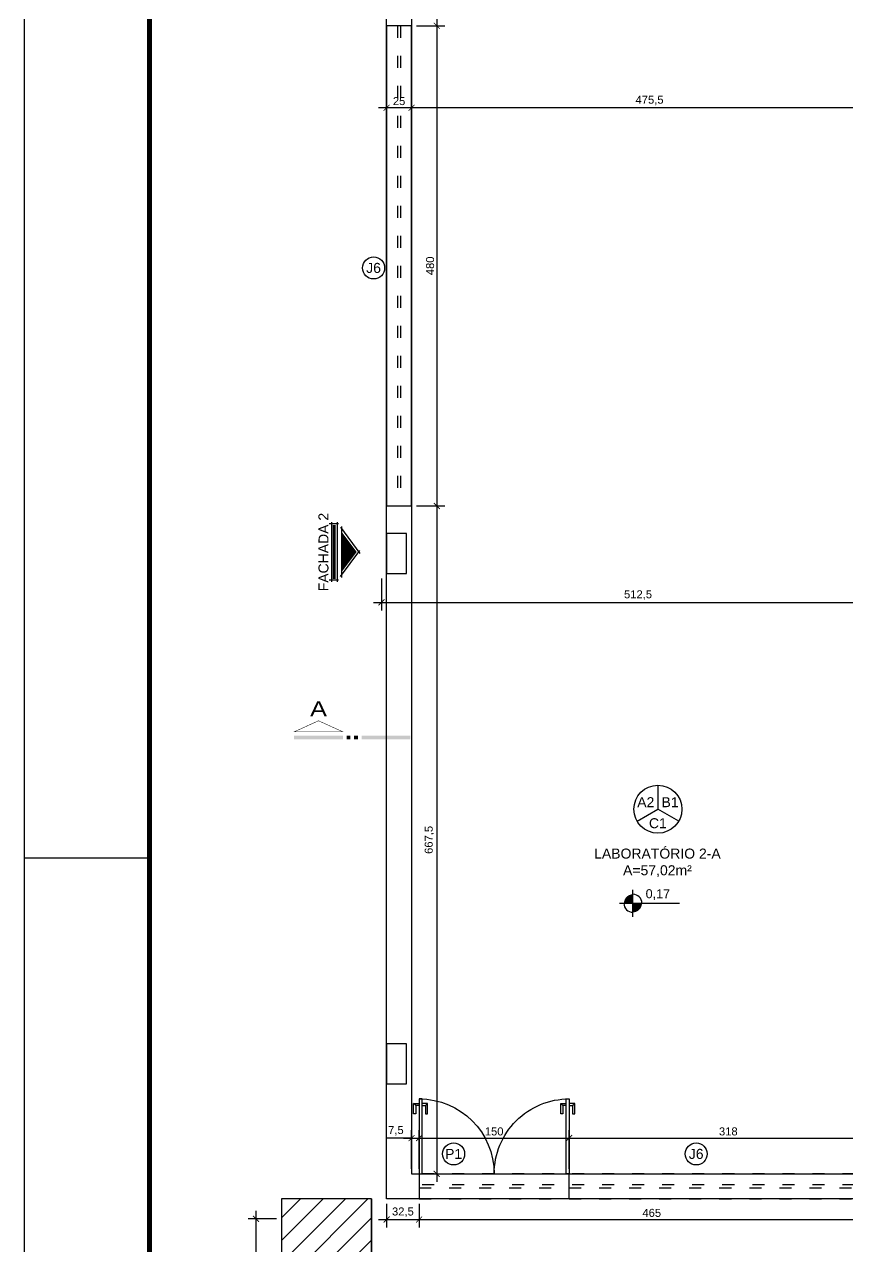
# Model space of a CAD drawing. Header units: millimetres. Extents: x 175 to 8625, y 306 to 3276.
# Drawn here: x 175 to 998, y 1403 to 2624 of the extents above; entities that cross this region are included whole.
import ezdxf
from ezdxf.enums import TextEntityAlignment as Align

# ---------------------------------------------------------------- set-up
doc = ezdxf.new("R2010")
doc.units = ezdxf.units.MM
doc.linetypes.add('ACAD_ISO03W100', pattern=[30, 12, -18])
for name, color, linetype in [('construir', 10, 'Continuous'), ('COTA', 8, 'Continuous'), ('Desníveis', 8, 'Continuous'), ('Esquadrias', 4, 'Continuous'), ('Estrutura', 49, 'Continuous'), ('LEGENDA', 7, 'Continuous'), ('PAREDE', 5, 'Continuous'), ('PISO', 3, 'Continuous'), ('SOLEIRA', 8, 'Continuous'), ('Texto', 7, 'Continuous')]:
    doc.layers.add(name, color=color, linetype=linetype)
doc.styles.add('ARIAL', font='Arial.ttf')
doc.dimstyles.new('COTA 50', dxfattribs={"dimscale": 0.5, "dimtxt": 16, "dimasz": 12, "dimexe": 16, "dimexo": 10, "dimgap": 5, "dimtad": 1, "dimrnd": 0.5, "dimtxsty": 'ARIAL', "dimblk": 'ARCHTICK', "dimcen": 2.5, "dimdle": 16, "dimclrd": 8, "dimclre": 8, "dimclrt": 7, "dimadec": 0, "dimazin": 0, "dimtfac": 1, "dimtmove": 1, "dimatfit": 3, "dimfxl": 1, "dimarcsym": 0})

# ---------------------------------------------------------------- blocks, each defined once
blk = doc.blocks.new('P150')
for p, q in [((0, 150), (0, 147)), ((75, 150), (0, 150)), ((0, 147), (75, 147)), ((75, 147), (75, 150)), ((0, 3), (75, 3)), ((0, 0), (0, 3)), ((75, 0), (0, 0)), ((75, 3), (75, 0))]:
    blk.add_line(p, q)
at = {"color": 8}
for p, q in [((60, 155.5), (70.4, 155.5)), ((60, 153.4), (60, 155.5)), ((68.4, 153.4), (60, 153.4)), ((68.4, 153.4), (70.4, 155.5)), ((68.4, 150), (68.4, 153.4)), ((70.4, 150), (68.4, 150)), ((68.4, 147), (68.4, 143.6)), ((70.4, 155.5), (70.4, 150)), ((70.4, 141.5), (70.4, 147)), ((60, 143.6), (60, 141.5)), ((68.4, 143.6), (60, 143.6)), ((60, 141.5), (70.4, 141.5)), ((68.4, 143.6), (70.4, 141.5)), ((60, 8.5), (70.4, 8.5)), ((60, 6.4), (60, 8.5)), ((68.4, 6.4), (60, 6.4)), ((68.4, 6.4), (70.4, 8.5)), ((68.4, 3), (68.4, 6.4)), ((70.4, 0), (68.4, 0)), ((68.4, 0), (68.4, -3.4)), ((70.4, 8.5), (70.4, 3)), ((70.4, -5.5), (70.4, 0)), ((60, -3.4), (60, -5.5)), ((68.4, -3.4), (60, -3.4)), ((60, -5.5), (70.4, -5.5)), ((68.4, -3.4), (70.4, -5.5))]:
    blk.add_line(p, q, dxfattribs=at)
for centre, start, end in [((0, 150), 270, 0), ((0, 0), 0, 90)]:
    blk.add_arc(centre, 75, start, end, dxfattribs=at)
blk = doc.blocks.new('_ArchTick')
at = {"layer": 'Texto', "color": 0, "const_width": 0.15}
blk.add_lwpolyline([(-0.5, -0.5), (0.5, 0.5)], dxfattribs=at)
blk = doc.blocks.new('*D49')
at = {"layer": 'COTA', "color": 8, "lineweight": -2, "transparency": 16777216}
for p, q in [((562.1, 2580.6), (562.1, 2533.1)), ((1037.6, 2580.6), (1037.6, 2533.1)), ((1045.6, 2541.1), (554.1, 2541.1))]:
    blk.add_line(p, q, dxfattribs=at)
at = {"layer": 'Defpoints', "color": 0, "lineweight": -3, "transparency": 16777216}
for p in [(562.1, 2585.6), (1037.6, 2585.6), (562.1, 2541.1)]:
    blk.add_point(p, dxfattribs=at)
at = {"layer": 'COTA', "color": 8, "lineweight": -2, "transparency": 16777216, "xscale": 6, "yscale": 6, "zscale": 6, "rotation": 180}
blk.add_blockref('_ArchTick', (562.1, 2541.1), dxfattribs=at)
at = {"layer": 'COTA', "color": 8, "lineweight": -2, "transparency": 16777216, "xscale": 6, "yscale": 6, "zscale": 6}
blk.add_blockref('_ArchTick', (1037.6, 2541.1), dxfattribs=at)
at = {"layer": 'COTA', "color": 7, "lineweight": -2, "transparency": 16777216, "insert": (799.9, 2548.4), "char_height": 8, "attachment_point": 5, "style": 'ARIAL'}
blk.add_mtext('475,5', dxfattribs=at)
blk = doc.blocks.new('*D50')
at = {"layer": 'COTA', "color": 8, "lineweight": -2, "transparency": 16777216}
for p, q in [((537.1, 2580.6), (537.1, 2533.1)), ((562.1, 2580.6), (562.1, 2533.1)), ((570.1, 2541.1), (529.1, 2541.1))]:
    blk.add_line(p, q, dxfattribs=at)
at = {"layer": 'Defpoints', "color": 0, "lineweight": -3, "transparency": 16777216}
for p in [(537.1, 2585.6), (562.1, 2585.6), (537.1, 2541.1)]:
    blk.add_point(p, dxfattribs=at)
at = {"layer": 'COTA', "color": 8, "lineweight": -2, "transparency": 16777216, "xscale": 6, "yscale": 6, "zscale": 6, "rotation": 180}
blk.add_blockref('_ArchTick', (537.1, 2541.1), dxfattribs=at)
at = {"layer": 'COTA', "color": 8, "lineweight": -2, "transparency": 16777216, "xscale": 6, "yscale": 6, "zscale": 6}
blk.add_blockref('_ArchTick', (562.1, 2541.1), dxfattribs=at)
at = {"layer": 'COTA', "color": 7, "lineweight": -2, "transparency": 16777216, "insert": (549.6, 2547.7), "char_height": 8, "attachment_point": 5, "style": 'ARIAL'}
blk.add_mtext('25', dxfattribs=at)
blk = doc.blocks.new('IND.ESQ.')
at = {"layer": 'Texto'}
blk.add_circle((0, 0), 5.5, dxfattribs=at)
at = {"layer": 'Texto', "style": 'ARIAL'}
blk.add_attdef('PP', text='', height=5, dxfattribs=at).set_placement((0, 0), align=Align.MIDDLE_CENTER)
blk = doc.blocks.new('A$C216C62CF')
at = {"color": 0, "const_width": 0.5}
blk.add_lwpolyline([(-116.3, 5.6), (-67.5, 5.6), (-91.9, 16.7)], close=True, dxfattribs=at)
at = {"color": 0, "linetype": 'ByBlock'}
for points in [[(-116.3, -1.9), (-116.3, 1.9), (-67.5, -1.9), (-67.5, 1.9)], [(-63.8, -1.9), (-63.8, 1.9), (-60, -1.9), (-60, 1.9)], [(-56.3, -1.9), (-56.3, 1.9), (-52.5, -1.9), (-52.5, 1.9)], [(-48.8, -1.9), (-48.8, 1.9), (0, -1.9), (0, 1.9)]]:
    blk.add_solid(points, dxfattribs=at)
at = {"color": 0, "style": 'ARIAL', "width": 1.2}
blk.add_attdef('A', text='', height=15, dxfattribs=at).set_placement((-91.9, 16.7), align=Align.BOTTOM_CENTER)
blk = doc.blocks.new('A$C091638C2')
for p, q in [((-24.7, -18.3), (1.4, 1)), ((24.7, -18.3), (-1.4, 1)), ((-29.8, -21.6), (30, -21.6)), ((-28.1, -20.3), (-28.1, -29.5)), ((-25.3, -17.3), (25.6, -17.3)), ((28.1, -20.3), (28.1, -29.5)), ((-29.8, -27.2), (30, -27.2))]:
    blk.add_line(p, q)
blk.add_lwpolyline([(0, -2, 0, 38.2, 0), (0, -16.3, 38.2, 38.2, 0)], format="xyseb")
at = {"const_width": 3.01}
blk.add_lwpolyline([(-26.8, -24.4), (26.9, -24.4)], dxfattribs=at)
at = {"style": 'ARIAL'}
blk.add_attdef('VISTAX', text='', height=10, dxfattribs=at).set_placement((0.1, -30.2), align=Align.TOP_CENTER)
blk = doc.blocks.new('A$C1DFB60F3')
at = {"layer": 'Texto', "color": 0, "linetype": 'ByBlock'}
for p, q in [((0, -13.5), (0, 13.5)), ((-13.5, 0), (46.5, 0))]:
    blk.add_line(p, q, dxfattribs=at)
at = {"layer": 'Texto', "color": 0, "linetype": 'ByBlock', "const_width": 9}
for points in [[(-4.5, 0, -0.414214), (0, 4.5, -0.618034)], [(0, -4.5, 0.414214), (4.5, 0, 0.618034)]]:
    blk.add_lwpolyline(points, format="xyb", dxfattribs=at)
at = {"layer": 'Texto', "color": 0, "linetype": 'ByBlock'}
for start, end in [(0, 90), (180, 270)]:
    blk.add_arc((0, 0), 9, start, end, dxfattribs=at)
at = {"layer": 'Texto', "color": 0, "linetype": 'ByBlock', "style": 'ARIAL'}
blk.add_attdef('0,00', (12.7, 5.1), '', height=9, dxfattribs=at)
blk = doc.blocks.new('PIZZA')
at = {"layer": 'Texto'}
for points in [[(0, 12), (0, 0)], [(-10.39, -6), (0, 0)], [(10.39, -6), (0, 0)]]:
    blk.add_lwpolyline(points, dxfattribs=at)
blk.add_circle((0, 0), 12, dxfattribs=at)
at = {"layer": 'Texto', "style": 'ARIAL'}
for tag, p in [('A1', (-6.06, 3.5)), ('B1', (6.06, 3.5)), ('C1', (0, -7))]:
    blk.add_attdef(tag, text='', height=5, dxfattribs=at).set_placement(p, align=Align.MIDDLE_CENTER)
blk = doc.blocks.new('A1 sem aba')
at = {"layer": 'LEGENDA'}
blk.add_line((-166.5, 29.7), (-169, 29.7), dxfattribs=at)
blk.add_lwpolyline([(-169, 59.4), (0, 59.4), (0, 0), (-169, 0), (-169, 59.4)], close=True, dxfattribs=at)
at = {"layer": 'LEGENDA', "const_width": 0.1}
blk.add_lwpolyline([(-1, 58.4), (-1, 1), (-166.5, 1), (-166.5, 58.4)], close=True, dxfattribs=at)
blk = doc.blocks.new('*D135')
at = {"layer": 'COTA', "color": 8, "lineweight": -2, "transparency": 16777216}
for p, q in [((572.1, 2675.6), (595.2, 2675.6)), ((587.2, 2683.6), (587.2, 2615.1)), ((572.1, 2623.1), (595.2, 2623.1))]:
    blk.add_line(p, q, dxfattribs=at)
at = {"layer": 'Defpoints', "color": 0, "lineweight": -3, "transparency": 16777216}
for p in [(567.1, 2675.6), (567.1, 2623.1), (587.2, 2623.1)]:
    blk.add_point(p, dxfattribs=at)
at = {"layer": 'COTA', "color": 8, "lineweight": -2, "transparency": 16777216, "xscale": 6, "yscale": 6, "zscale": 6}
for p, rotation in [((587.2, 2675.6), 90), ((587.2, 2623.1), 270)]:
    blk.add_blockref('_ArchTick', p, dxfattribs=dict(at, rotation=rotation))
at = {"layer": 'COTA', "color": 7, "lineweight": -2, "transparency": 16777216, "insert": (579.9, 2649.4), "char_height": 8, "attachment_point": 5, "rotation": 90, "style": 'ARIAL'}
blk.add_mtext('52,5', dxfattribs=at)
blk = doc.blocks.new('*D136')
at = {"layer": 'COTA', "color": 8, "lineweight": -2, "transparency": 16777216}
for p, q in [((587.2, 2631.1), (587.2, 2135.1)), ((567.1, 2623.1), (595.2, 2623.1)), ((567.1, 2143.1), (595.2, 2143.1))]:
    blk.add_line(p, q, dxfattribs=at)
at = {"layer": 'Defpoints', "color": 0, "lineweight": -3, "transparency": 16777216}
for p in [(562.1, 2623.1), (562.1, 2143.1), (587.2, 2143.1)]:
    blk.add_point(p, dxfattribs=at)
at = {"layer": 'COTA', "color": 8, "lineweight": -2, "transparency": 16777216, "xscale": 6, "yscale": 6, "zscale": 6}
for p, rotation in [((587.2, 2623.1), 90), ((587.2, 2143.1), 270)]:
    blk.add_blockref('_ArchTick', p, dxfattribs=dict(at, rotation=rotation))
at = {"layer": 'COTA', "color": 7, "lineweight": -2, "transparency": 16777216, "insert": (580.6, 2383.1), "char_height": 8, "attachment_point": 5, "rotation": 90, "style": 'ARIAL'}
blk.add_mtext('480', dxfattribs=at)
blk = doc.blocks.new('*D137')
at = {"layer": 'COTA', "color": 8, "lineweight": -2, "transparency": 16777216}
for p, q in [((587.2, 2151.1), (587.2, 1467.6)), ((567.1, 2143.1), (595.2, 2143.1)), ((567.1, 1475.6), (595.2, 1475.6))]:
    blk.add_line(p, q, dxfattribs=at)
at = {"layer": 'Defpoints', "color": 0, "lineweight": -3, "transparency": 16777216}
for p in [(562.1, 2143.1), (562.1, 1475.6), (587.2, 1475.6)]:
    blk.add_point(p, dxfattribs=at)
at = {"layer": 'COTA', "color": 8, "lineweight": -2, "transparency": 16777216, "xscale": 6, "yscale": 6, "zscale": 6}
for p, rotation in [((587.2, 2143.1), 90), ((587.2, 1475.6), 270)]:
    blk.add_blockref('_ArchTick', p, dxfattribs=dict(at, rotation=rotation))
at = {"layer": 'COTA', "color": 7, "lineweight": -2, "transparency": 16777216, "insert": (579.9, 1809.4), "char_height": 8, "attachment_point": 5, "rotation": 90, "style": 'ARIAL'}
blk.add_mtext('667,5', dxfattribs=at)
blk = doc.blocks.new('*D138')
at = {"layer": 'COTA', "color": 8, "lineweight": -2, "transparency": 16777216}
for p, q in [((562.1, 1480.6), (562.1, 1519.4)), ((569.6, 1480.6), (569.6, 1519.4)), ((562.1, 1511.4), (536.6, 1511.4)), ((554.1, 1511.4), (577.6, 1511.4))]:
    blk.add_line(p, q, dxfattribs=at)
at = {"layer": 'Defpoints', "color": 0, "lineweight": -3, "transparency": 16777216}
for p in [(569.6, 1511.4), (562.1, 1475.6), (569.6, 1475.6)]:
    blk.add_point(p, dxfattribs=at)
at = {"layer": 'COTA', "color": 8, "lineweight": -2, "transparency": 16777216, "xscale": 6, "yscale": 6, "zscale": 6, "rotation": 180}
blk.add_blockref('_ArchTick', (562.1, 1511.4), dxfattribs=at)
at = {"layer": 'COTA', "color": 8, "lineweight": -2, "transparency": 16777216, "xscale": 6, "yscale": 6, "zscale": 6}
blk.add_blockref('_ArchTick', (569.6, 1511.4), dxfattribs=at)
at = {"layer": 'COTA', "color": 7, "lineweight": -2, "transparency": 16777216, "insert": (546.4, 1518.7), "char_height": 8, "attachment_point": 5, "style": 'ARIAL'}
blk.add_mtext('7,5', dxfattribs=at)
blk = doc.blocks.new('*D139')
at = {"layer": 'COTA', "color": 8, "lineweight": -2, "transparency": 16777216}
for p, q in [((569.6, 1480.6), (569.6, 1519.4)), ((719.6, 1480.6), (719.6, 1519.4)), ((561.6, 1511.4), (727.6, 1511.4))]:
    blk.add_line(p, q, dxfattribs=at)
at = {"layer": 'Defpoints', "color": 0, "lineweight": -3, "transparency": 16777216}
for p in [(719.6, 1511.4), (569.6, 1475.6), (719.6, 1475.6)]:
    blk.add_point(p, dxfattribs=at)
at = {"layer": 'COTA', "color": 8, "lineweight": -2, "transparency": 16777216, "xscale": 6, "yscale": 6, "zscale": 6, "rotation": 180}
blk.add_blockref('_ArchTick', (569.6, 1511.4), dxfattribs=at)
at = {"layer": 'COTA', "color": 8, "lineweight": -2, "transparency": 16777216, "xscale": 6, "yscale": 6, "zscale": 6}
blk.add_blockref('_ArchTick', (719.6, 1511.4), dxfattribs=at)
at = {"layer": 'COTA', "color": 7, "lineweight": -2, "transparency": 16777216, "insert": (644.6, 1518), "char_height": 8, "attachment_point": 5, "style": 'ARIAL'}
blk.add_mtext('150', dxfattribs=at)
blk = doc.blocks.new('*D140')
at = {"layer": 'COTA', "color": 8, "lineweight": -2, "transparency": 16777216}
for p, q in [((719.6, 1480.6), (719.6, 1519.4)), ((1037.6, 1480.6), (1037.6, 1519.4)), ((711.6, 1511.4), (1045.6, 1511.4))]:
    blk.add_line(p, q, dxfattribs=at)
at = {"layer": 'Defpoints', "color": 0, "lineweight": -3, "transparency": 16777216}
for p in [(1037.6, 1511.4), (719.6, 1475.6), (1037.6, 1475.6)]:
    blk.add_point(p, dxfattribs=at)
at = {"layer": 'COTA', "color": 8, "lineweight": -2, "transparency": 16777216, "xscale": 6, "yscale": 6, "zscale": 6, "rotation": 180}
blk.add_blockref('_ArchTick', (719.6, 1511.4), dxfattribs=at)
at = {"layer": 'COTA', "color": 8, "lineweight": -2, "transparency": 16777216, "xscale": 6, "yscale": 6, "zscale": 6}
blk.add_blockref('_ArchTick', (1037.6, 1511.4), dxfattribs=at)
at = {"layer": 'COTA', "color": 7, "lineweight": -2, "transparency": 16777216, "insert": (878.6, 1518), "char_height": 8, "attachment_point": 5, "style": 'ARIAL'}
blk.add_mtext('318', dxfattribs=at)
blk = doc.blocks.new('*D176')
at = {"layer": 'COTA', "color": 8, "lineweight": -2, "transparency": 16777216}
for p, q in [((537.1, 1445.6), (537.1, 1422)), ((569.6, 1445.6), (569.6, 1422)), ((529.1, 1430), (577.6, 1430))]:
    blk.add_line(p, q, dxfattribs=at)
at = {"layer": 'Defpoints', "color": 0, "lineweight": -3, "transparency": 16777216}
for p in [(537.1, 1450.6), (569.6, 1450.6), (569.6, 1430)]:
    blk.add_point(p, dxfattribs=at)
at = {"layer": 'COTA', "color": 8, "lineweight": -2, "transparency": 16777216, "xscale": 6, "yscale": 6, "zscale": 6, "rotation": 180}
blk.add_blockref('_ArchTick', (537.1, 1430), dxfattribs=at)
at = {"layer": 'COTA', "color": 8, "lineweight": -2, "transparency": 16777216, "xscale": 6, "yscale": 6, "zscale": 6}
blk.add_blockref('_ArchTick', (569.6, 1430), dxfattribs=at)
at = {"layer": 'COTA', "color": 7, "lineweight": -2, "transparency": 16777216, "insert": (553.4, 1437.3), "char_height": 8, "attachment_point": 5, "style": 'ARIAL'}
blk.add_mtext('32,5', dxfattribs=at)
blk = doc.blocks.new('*D177')
at = {"layer": 'COTA', "color": 8, "lineweight": -2, "transparency": 16777216}
for p, q in [((569.6, 1445.6), (569.6, 1422)), ((1034.6, 1445.6), (1034.6, 1422)), ((561.6, 1430), (1042.6, 1430))]:
    blk.add_line(p, q, dxfattribs=at)
at = {"layer": 'Defpoints', "color": 0, "lineweight": -3, "transparency": 16777216}
for p in [(569.6, 1450.6), (1034.6, 1450.6), (1034.6, 1430)]:
    blk.add_point(p, dxfattribs=at)
at = {"layer": 'COTA', "color": 8, "lineweight": -2, "transparency": 16777216, "xscale": 6, "yscale": 6, "zscale": 6, "rotation": 180}
blk.add_blockref('_ArchTick', (569.6, 1430), dxfattribs=at)
at = {"layer": 'COTA', "color": 8, "lineweight": -2, "transparency": 16777216, "xscale": 6, "yscale": 6, "zscale": 6}
blk.add_blockref('_ArchTick', (1034.6, 1430), dxfattribs=at)
at = {"layer": 'COTA', "color": 7, "lineweight": -2, "transparency": 16777216, "insert": (802.1, 1436.6), "char_height": 8, "attachment_point": 5, "style": 'ARIAL'}
blk.add_mtext('465', dxfattribs=at)
blk = doc.blocks.new('*D258')
at = {"layer": 'COTA', "color": 8, "lineweight": -2, "transparency": 16777216}
for p, q in [((427.1, 1430.6), (398.6, 1430.6)), ((406.6, 1222.6), (406.6, 1438.6)), ((427.1, 1230.6), (398.6, 1230.6))]:
    blk.add_line(p, q, dxfattribs=at)
at = {"layer": 'Defpoints', "color": 0, "lineweight": -3, "transparency": 16777216}
for p in [(406.6, 1430.6), (432.1, 1430.6), (432.1, 1230.6)]:
    blk.add_point(p, dxfattribs=at)
at = {"layer": 'COTA', "color": 8, "lineweight": -2, "transparency": 16777216, "xscale": 6, "yscale": 6, "zscale": 6}
for p, rotation in [((406.6, 1430.6), 90), ((406.6, 1230.6), 270)]:
    blk.add_blockref('_ArchTick', p, dxfattribs=dict(at, rotation=rotation))
at = {"layer": 'COTA', "color": 7, "lineweight": -2, "transparency": 16777216, "insert": (400, 1330.6), "char_height": 8, "attachment_point": 5, "rotation": 90, "style": 'ARIAL'}
blk.add_mtext('200', dxfattribs=at)
blk = doc.blocks.new('*D267')
at = {"layer": 'COTA', "color": 8, "lineweight": -2, "transparency": 16777216}
for p, q in [((532.1, 2070.6), (532.1, 2038.8)), ((1044.6, 2070.6), (1044.6, 2038.8)), ((524.1, 2046.8), (1052.6, 2046.8))]:
    blk.add_line(p, q, dxfattribs=at)
at = {"layer": 'Defpoints', "color": 0, "lineweight": -3, "transparency": 16777216}
for p in [(532.1, 2075.6), (1044.6, 2075.6), (1044.6, 2046.8)]:
    blk.add_point(p, dxfattribs=at)
at = {"layer": 'COTA', "color": 8, "lineweight": -2, "transparency": 16777216, "xscale": 6, "yscale": 6, "zscale": 6, "rotation": 180}
blk.add_blockref('_ArchTick', (532.1, 2046.8), dxfattribs=at)
at = {"layer": 'COTA', "color": 8, "lineweight": -2, "transparency": 16777216, "xscale": 6, "yscale": 6, "zscale": 6}
blk.add_blockref('_ArchTick', (1044.6, 2046.8), dxfattribs=at)
at = {"layer": 'COTA', "color": 7, "lineweight": -2, "transparency": 16777216, "insert": (788.4, 2054.1), "char_height": 8, "attachment_point": 5, "style": 'ARIAL'}
blk.add_mtext('512,5', dxfattribs=at)

msp = doc.modelspace()

# ---------------------------------------------------------------- hatches: boundary and pattern name
at = {"layer": 'construir'}
h = msp.add_hatch(dxfattribs=at)
h.set_pattern_fill('ANSI31', color=256, scale=5, style=0)
h.set_pattern_definition([(45, (-3820.442, -9443.89), (-11.22532, 11.22532), [])])
h.paths.add_polyline_path([(522.133, 1450.603), (432.133, 1450.603), (432.133, 1088.603), (522.133, 1088.603)])

# ---------------------------------------------------------------- linework, layer by layer
msp.add_lwpolyline([(522.133, 1450.603), (432.133, 1450.603), (432.133, 1088.603), (522.133, 1088.603)], close=True, dxfattribs=at)
at = {"layer": 'Desníveis'}
msp.add_line((522.133, 1450.603), (522.133, 1230.603), dxfattribs=at)
at = {"layer": 'Esquadrias', "linetype": 'ACAD_ISO03W100'}
for p, q in [((562.133, 2623.103), (537.133, 2623.103)), ((537.133, 2623.103), (537.133, 2143.103)), ((548.133, 2623.103), (548.133, 2143.103)), ((551.133, 2623.103), (551.133, 2143.103)), ((562.133, 2143.103), (562.133, 2623.103)), ((537.133, 2143.103), (562.133, 2143.103))]:
    msp.add_line(p, q, dxfattribs=at)
msp.add_lwpolyline([(1034.633, 1475.603), (569.633, 1475.603), (569.633, 1450.603), (1034.633, 1450.603)], close=True, dxfattribs=at)
for points in [[(569.633, 1464.603), (569.633, 1461.603)], [(569.633, 1461.603), (1034.633, 1461.603), (1034.633, 1464.603), (569.633, 1464.603)]]:
    msp.add_lwpolyline(points, dxfattribs=at)
at = {"layer": 'Estrutura', "linetype": 'Continuous'}
for points in [[(537.134, 2075.603), (557.134, 2075.603), (557.134, 2115.603), (537.134, 2115.603), (537.134, 2075.603)], [(537.134, 1565.603), (557.134, 1565.603), (557.134, 1605.603), (537.134, 1605.603), (537.134, 1565.603)]]:
    msp.add_lwpolyline(points, dxfattribs=at)
at = {"layer": 'PAREDE', "linetype": 'Continuous'}
for p, q in [((537.133, 2055.603), (537.133, 2700.603)), ((562.133, 2675.603), (562.133, 2055.603)), ((537.133, 1450.603), (537.133, 2055.603)), ((562.133, 2055.603), (562.133, 1475.603)), ((562.133, 1475.603), (569.633, 1475.603)), ((569.633, 1475.603), (569.633, 1450.603)), ((569.633, 1450.603), (537.133, 1450.603))]:
    msp.add_line(p, q, dxfattribs=at)
msp.add_lwpolyline([(1049.633, 1565.603), (1049.633, 1475.603), (1057.133, 1475.603), (1057.133, 1450.603), (719.633, 1450.603), (719.633, 1475.603), (1037.633, 1475.603), (1037.633, 1565.603)], close=True, dxfattribs=at)
at = {"layer": 'PISO'}
msp.add_lwpolyline([(522.133, 1450.603), (432.133, 1450.603), (432.133, 1230.603)], dxfattribs=at)
at = {"layer": 'SOLEIRA'}
for points in [[(562.133, 2143.103), (562.133, 2623.103), (537.133, 2623.103), (537.133, 2143.103), (562.133, 2143.103)], [(569.633, 1475.603), (719.633, 1475.603)], [(719.633, 1450.603), (569.633, 1450.603)]]:
    msp.add_lwpolyline(points, dxfattribs=at)

# ---------------------------------------------------------------- block references
at = {"layer": 'Esquadrias', "xscale": -1, "rotation": 270}
msp.add_blockref('P150', (569.633, 1475.603), dxfattribs=at)
at = {"layer": 'LEGENDA', "xscale": 49.99999999947613, "yscale": 49.99999999947613, "zscale": 49.99999999947613}
msp.add_blockref('A1 sem aba', (8625.17, 306.203), dxfattribs=at)
at = {"layer": 'LEGENDA', "xscale": 2, "yscale": 2, "zscale": 2}
for p, values in [((524.1, 2381.048), {'PP': 'J6'}), ((604.109, 1495.603), {'PP': 'P1'}), ((846.511, 1495.603), {'PP': 'J6'})]:
    msp.add_blockref('IND.ESQ.', p, dxfattribs=at).add_auto_attribs(values)
at = {"layer": 'LEGENDA'}
ref = msp.add_blockref('A$C091638C2', (509.209, 2097.176), dxfattribs=dict(at, rotation=270.0000000012506))
ref.add_attrib('VISTAX', 'FACHADA 2', dxfattribs={"layer": '0', "height": 10, "rotation": 90, "style": 'ARIAL'}).set_placement((469.028, 2097.044), align=Align.TOP_CENTER)
for name, p, values in [('A$C216C62CF', (560.976, 1911.765), {'A': 'A'}), ('A$C1DFB60F3', (783.3, 1746.018), {'0,00': '0,17'})]:
    msp.add_blockref(name, p, dxfattribs=at).add_auto_attribs(values)
at = {"layer": 'Texto', "xscale": 2, "yscale": 2, "zscale": 2}
msp.add_blockref('PIZZA', (808.236, 1840.076), dxfattribs=at).add_auto_attribs({'C1': 'C1', 'B1': 'B1', 'A1': 'A2'})

# ---------------------------------------------------------------- texts
at = {"layer": 'Texto', "insert": (807.78, 1800.714), "char_height": 10, "width": 126.55525, "attachment_point": 2, "style": 'ARIAL'}
msp.add_mtext('LABORATÓRIO 2-A A=57,02m²', dxfattribs=at)

# ---------------------------------------------------------------- dimensions: what is measured, and where the dimension line sits
at = {"layer": 'COTA'}
for base, p1, p2, picture, middle in [((587.233, 2623.103), (567.133, 2675.603), (567.133, 2623.103), '*D135', (579.925, 2649.353)), ((587.233, 2143.103), (562.133, 2623.103), (562.133, 2143.103), '*D136', (580.648, 2383.103)), ((587.233, 1475.603), (562.133, 2143.103), (562.133, 1475.603), '*D137', (579.925, 1809.353)), ((406.633, 1430.603), (432.133, 1230.603), (432.133, 1430.603), '*D258', (400.048, 1330.603))]:
    dim = msp.add_linear_dim(base=base, p1=p1, p2=p2, angle=90, dimstyle='COTA 50', dxfattribs=at)
    dim.commit()
    dim.dimension.update_dxf_attribs({"geometry": picture, "text_midpoint": middle})
for base, p1, p2, picture, middle in [((537.133, 2541.103), (562.133, 2585.603), (537.133, 2585.603), '*D50', (549.633, 2547.688)), ((562.133, 2541.103), (1037.633, 2585.603), (562.133, 2585.603), '*D49', (799.883, 2548.394)), ((1044.634, 2046.751), (532.134, 2075.603), (1044.634, 2075.603), '*D267', (788.384, 2054.058)), ((719.633, 1511.436), (569.633, 1475.603), (719.633, 1475.603), '*D139', (644.633, 1518.021)), ((1037.633, 1511.436), (719.633, 1475.603), (1037.633, 1475.603), '*D140', (878.633, 1518.024)), ((569.633, 1429.979), (537.133, 1450.603), (569.633, 1450.603), '*D176', (553.383, 1437.287)), ((1034.633, 1429.979), (569.633, 1450.603), (1034.633, 1450.603), '*D177', (802.133, 1436.563))]:
    dim = msp.add_linear_dim(base=base, p1=p1, p2=p2, dimstyle='COTA 50', dxfattribs=at)
    dim.commit()
    dim.dimension.update_dxf_attribs({"geometry": picture, "text_midpoint": middle})
dim = msp.add_linear_dim(base=(569.633, 1511.436), p1=(562.133, 1475.603), p2=(569.633, 1475.603), dimstyle='COTA 50', dxfattribs=at)
dim.commit()
dim.dimension.update_dxf_attribs({"geometry": '*D138', "text_midpoint": (546.354, 1511.436), "dimtype": 160})

doc.saveas('drawing.dxf')
